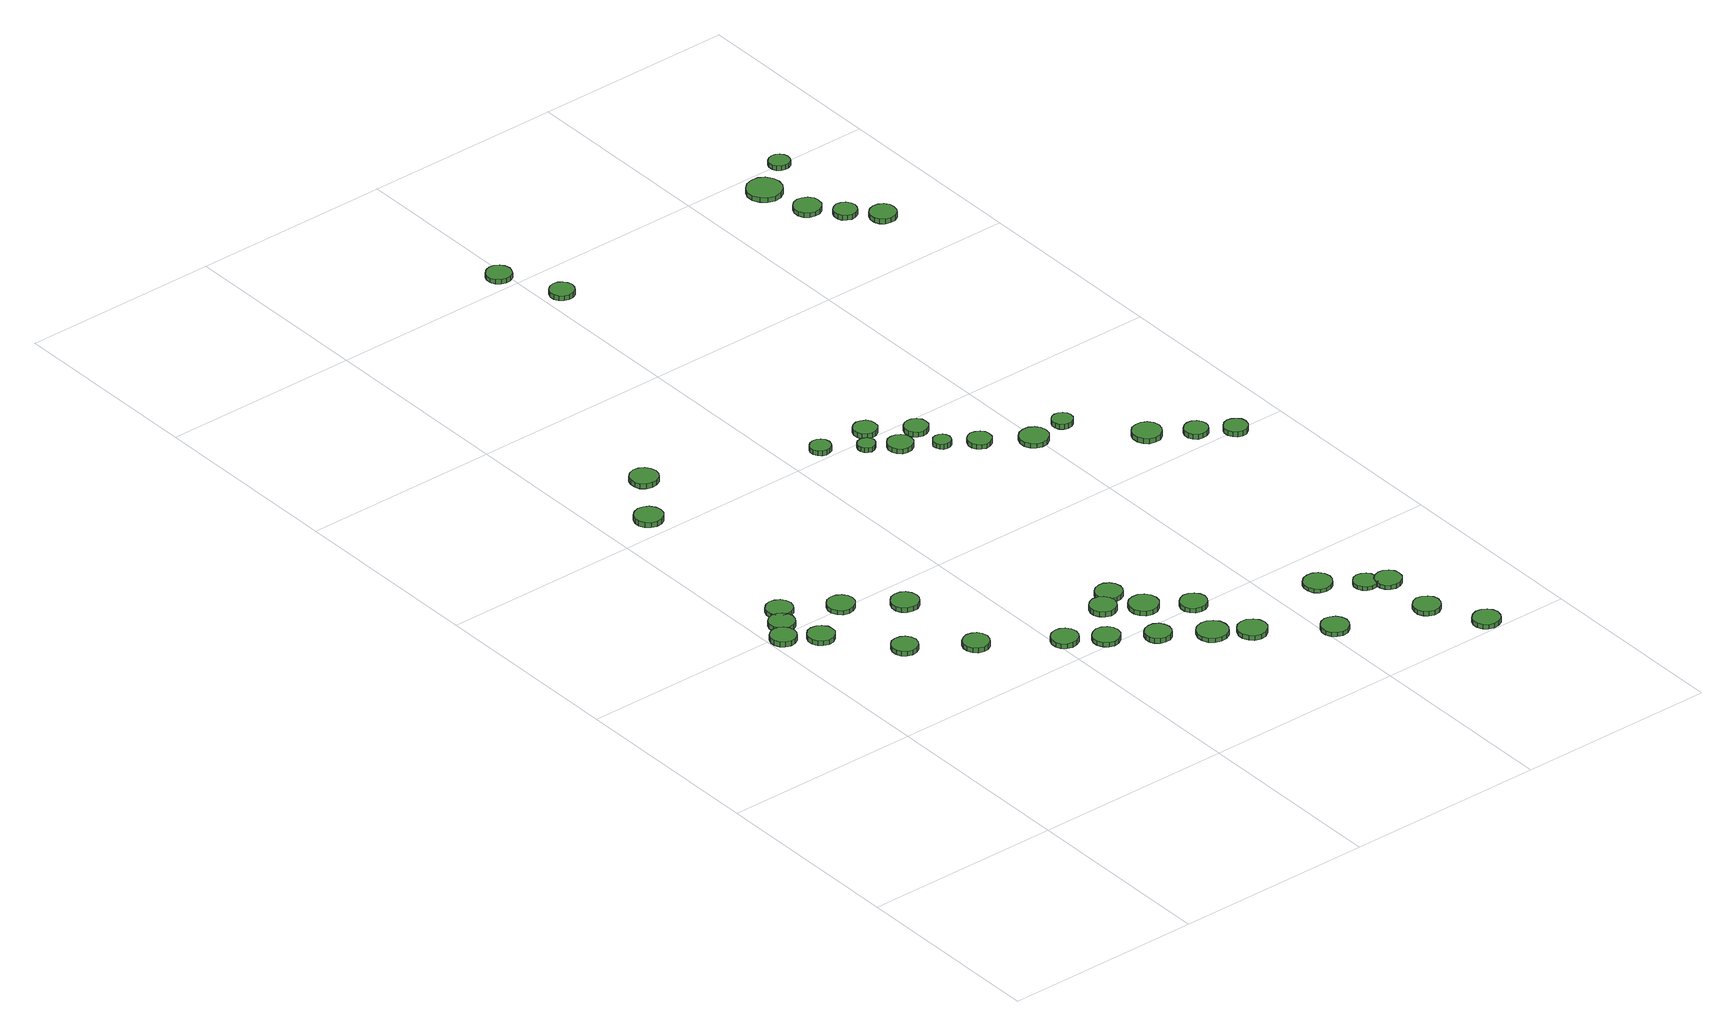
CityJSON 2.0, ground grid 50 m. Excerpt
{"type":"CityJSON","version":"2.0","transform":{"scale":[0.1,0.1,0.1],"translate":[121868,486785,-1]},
"CityObjects":{
"tree1":{"type":"SolitaryVegetationObject","attributes":{"function":"something"},"geometry":[{"type":"MultiSurface","lod":"1","boundaries":[[[0,1,2,3,4,5,6,7,8,9,10,11,12,13,14]],[[15,16,17,18,19,20,21,22,23,24,25,26,27,28,29]],[[0,29,28,1]],[[1,28,27,2]],[[2,27,26,3]],[[3,26,25,4]],[[4,25,24,5]],[[5,24,23,6]],[[6,23,22,7]],[[7,22,21,8]],[[8,21,20,9]],[[9,20,19,10]],[[10,19,18,11]],[[11,18,17,12]],[[12,17,16,13]],[[13,16,15,14]],[[14,15,29,0]]]}]},
"tree2":{"type":"SolitaryVegetationObject","attributes":{"function":"something"},"geometry":[{"type":"MultiSurface","lod":"1","boundaries":[[[30,31,32,33,34,35,36,37,38,39,40,41,42,43,44]],[[45,46,47,48,49,50,51,52,53,54,55,56,57,58,59]],[[30,59,58,31]],[[31,58,57,32]],[[32,57,56,33]],[[33,56,55,34]],[[34,55,54,35]],[[35,54,53,36]],[[36,53,52,37]],[[37,52,51,38]],[[38,51,50,39]],[[39,50,49,40]],[[40,49,48,41]],[[41,48,47,42]],[[42,47,46,43]],[[43,46,45,44]],[[44,45,59,30]]]}]},
"tree3":{"type":"SolitaryVegetationObject","attributes":{"function":"something"},"geometry":[{"type":"MultiSurface","lod":"1","boundaries":[[[60,61,62,63,64,65,66,67,68,69,70,71,72,73,74]],[[75,76,77,78,79,80,81,82,83,84,85,86,87,88,89]],[[60,89,88,61]],[[61,88,87,62]],[[62,87,86,63]],[[63,86,85,64]],[[64,85,84,65]],[[65,84,83,66]],[[66,83,82,67]],[[67,82,81,68]],[[68,81,80,69]],[[69,80,79,70]],[[70,79,78,71]],[[71,78,77,72]],[[72,77,76,73]],[[73,76,75,74]],[[74,75,89,60]]]}]},
"tree4":{"type":"SolitaryVegetationObject","attributes":{"function":"something"},"geometry":[{"type":"MultiSurface","lod":"1","boundaries":[[[90,91,92,93,94,95,96,97,98,99,100,101,102,103,104]],[[105,106,107,108,109,110,111,112,113,114,115,116,117,118,119]],[[90,119,118,91]],[[91,118,117,92]],[[92,117,116,93]],[[93,116,115,94]],[[94,115,114,95]],[[95,114,113,96]],[[96,113,112,97]],[[97,112,111,98]],[[98,111,110,99]],[[99,110,109,100]],[[100,109,108,101]],[[101,108,107,102]],[[102,107,106,103]],[[103,106,105,104]],[[104,105,119,90]]]}]},
"tree5":{"type":"SolitaryVegetationObject","attributes":{"function":"something"},"geometry":[{"type":"MultiSurface","lod":"1","boundaries":[[[120,121,122,123,124,125,126,127,128,129,130,131,132,133,134]],[[135,136,137,138,139,140,141,142,143,144,145,146,147,148,149]],[[120,149,148,121]],[[121,148,147,122]],[[122,147,146,123]],[[123,146,145,124]],[[124,145,144,125]],[[125,144,143,126]],[[126,143,142,127]],[[127,142,141,128]],[[128,141,140,129]],[[129,140,139,130]],[[130,139,138,131]],[[131,138,137,132]],[[132,137,136,133]],[[133,136,135,134]],[[134,135,149,120]]]}]},
"tree6":{"type":"SolitaryVegetationObject","attributes":{"function":"something"},"geometry":[{"type":"MultiSurface","lod":"1","boundaries":[[[150,151,152,153,154,155,156,157,158,159,160,161,162,163,164]],[[165,166,167,168,169,170,171,172,173,174,175,176,177,178,179]],[[150,179,178,151]],[[151,178,177,152]],[[152,177,176,153]],[[153,176,175,154]],[[154,175,174,155]],[[155,174,173,156]],[[156,173,172,157]],[[157,172,171,158]],[[158,171,170,159]],[[159,170,169,160]],[[160,169,168,161]],[[161,168,167,162]],[[162,167,166,163]],[[163,166,165,164]],[[164,165,179,150]]]}]},
"tree7":{"type":"SolitaryVegetationObject","attributes":{"function":"something"},"geometry":[{"type":"MultiSurface","lod":"1","boundaries":[[[180,181,182,183,184,185,186,187,188,189,190,191,192,193,194]],[[195,196,197,198,199,200,201,202,203,204,205,206,207,208,209]],[[180,209,208,181]],[[181,208,207,182]],[[182,207,206,183]],[[183,206,205,184]],[[184,205,204,185]],[[185,204,203,186]],[[186,203,202,187]],[[187,202,201,188]],[[188,201,200,189]],[[189,200,199,190]],[[190,199,198,191]],[[191,198,197,192]],[[192,197,196,193]],[[193,196,195,194]],[[194,195,209,180]]]}]},
"tree8":{"type":"SolitaryVegetationObject","attributes":{"function":"something"},"geometry":[{"type":"MultiSurface","lod":"1","boundaries":[[[210,211,212,213,214,215,216,217,218,219,220,221,222,223,224]],[[225,226,227,228,229,230,231,232,233,234,235,236,237,238,239]],[[210,239,238,211]],[[211,238,237,212]],[[212,237,236,213]],[[213,236,235,214]],[[214,235,234,215]],[[215,234,233,216]],[[216,233,232,217]],[[217,232,231,218]],[[218,231,230,219]],[[219,230,229,220]],[[220,229,228,221]],[[221,228,227,222]],[[222,227,226,223]],[[223,226,225,224]],[[224,225,239,210]]]}]},
"tree9":{"type":"SolitaryVegetationObject","attributes":{"function":"something"},"geometry":[{"type":"MultiSurface","lod":"1","boundaries":[[[240,241,242,243,244,245,246,247,248,249,250,251,252,253,254]],[[255,256,257,258,259,260,261,262,263,264,265,266,267,268,269]],[[240,269,268,241]],[[241,268,267,242]],[[242,267,266,243]],[[243,266,265,244]],[[244,265,264,245]],[[245,264,263,246]],[[246,263,262,247]],[[247,262,261,248]],[[248,261,260,249]],[[249,260,259,250]],[[250,259,258,251]],[[251,258,257,252]],[[252,257,256,253]],[[253,256,255,254]],[[254,255,269,240]]]}]},
"tree10":{"type":"SolitaryVegetationObject","attributes":{"function":"something"},"geometry":[{"type":"MultiSurface","lod":"1","boundaries":[[[270,271,272,273,274,275,276,277,278,279,280,281,282,283,284]],[[285,286,287,288,289,290,291,292,293,294,295,296,297,298,299]],[[270,299,298,271]],[[271,298,297,272]],[[272,297,296,273]],[[273,296,295,274]],[[274,295,294,275]],[[275,294,293,276]],[[276,293,292,277]],[[277,292,291,278]],[[278,291,290,279]],[[279,290,289,280]],[[280,289,288,281]],[[281,288,287,282]],[[282,287,286,283]],[[283,286,285,284]],[[284,285,299,270]]]}]},
"tree11":{"type":"SolitaryVegetationObject","attributes":{"function":"something"},"geometry":[{"type":"MultiSurface","lod":"1","boundaries":[[[300,301,302,303,304,305,306,307,308,309,310,311,312,313,314]],[[315,316,317,318,319,320,321,322,323,324,325,326,327,328,329]],[[300,329,328,301]],[[301,328,327,302]],[[302,327,326,303]],[[303,326,325,304]],[[304,325,324,305]],[[305,324,323,306]],[[306,323,322,307]],[[307,322,321,308]],[[308,321,320,309]],[[309,320,319,310]],[[310,319,318,311]],[[311,318,317,312]],[[312,317,316,313]],[[313,316,315,314]],[[314,315,329,300]]]}]},
"tree12":{"type":"SolitaryVegetationObject","attributes":{"function":"something"},"geometry":[{"type":"MultiSurface","lod":"1","boundaries":[[[330,331,332,333,334,335,336,337,338,339,340,341,342,343,344]],[[345,346,347,348,349,350,351,352,353,354,355,356,357,358,359]],[[330,359,358,331]],[[331,358,357,332]],[[332,357,356,333]],[[333,356,355,334]],[[334,355,354,335]],[[335,354,353,336]],[[336,353,352,337]],[[337,352,351,338]],[[338,351,350,339]],[[339,350,349,340]],[[340,349,348,341]],[[341,348,347,342]],[[342,347,346,343]],[[343,346,345,344]],[[344,345,359,330]]]}]},
"tree13":{"type":"SolitaryVegetationObject","attributes":{"function":"something"},"geometry":[{"type":"MultiSurface","lod":"1","boundaries":[[[360,361,362,363,364,365,366,367,368,369,370,371,372,373,374]],[[375,376,377,378,379,380,381,382,383,384,385,386,387,388,389]],[[360,389,388,361]],[[361,388,387,362]],[[362,387,386,363]],[[363,386,385,364]],[[364,385,384,365]],[[365,384,383,366]],[[366,383,382,367]],[[367,382,381,368]],[[368,381,380,369]],[[369,380,379,370]],[[370,379,378,371]],[[371,378,377,372]],[[372,377,376,373]],[[373,376,375,374]],[[374,375,389,360]]]}]},
"tree14":{"type":"SolitaryVegetationObject","attributes":{"function":"something"},"geometry":[{"type":"MultiSurface","lod":"1","boundaries":[[[390,391,392,393,394,395,396,397,398,399,400,401,402,403,404]],[[405,406,407,408,409,410,411,412,413,414,415,416,417,418,419]],[[390,419,418,391]],[[391,418,417,392]],[[392,417,416,393]],[[393,416,415,394]],[[394,415,414,395]],[[395,414,413,396]],[[396,413,412,397]],[[397,412,411,398]],[[398,411,410,399]],[[399,410,409,400]],[[400,409,408,401]],[[401,408,407,402]],[[402,407,406,403]],[[403,406,405,404]],[[404,405,419,390]]]}]},
"tree15":{"type":"SolitaryVegetationObject","attributes":{"function":"something"},"geometry":[{"type":"MultiSurface","lod":"1","boundaries":[[[420,421,422,423,424,425,426,427,428,429,430,431,432,433,434]],[[435,436,437,438,439,440,441,442,443,444,445,446,447,448,449]],[[420,449,448,421]],[[421,448,447,422]],[[422,447,446,423]],[[423,446,445,424]],[[424,445,444,425]],[[425,444,443,426]],[[426,443,442,427]],[[427,442,441,428]],[[428,441,440,429]],[[429,440,439,430]],[[430,439,438,431]],[[431,438,437,432]],[[432,437,436,433]],[[433,436,435,434]],[[434,435,449,420]]]}]},
"tree16":{"type":"SolitaryVegetationObject","attributes":{"function":"something"},"geometry":[{"type":"MultiSurface","lod":"1","boundaries":[[[450,451,452,453,454,455,456,457,458,459,460,461,462,463,464]],[[465,466,467,468,469,470,471,472,473,474,475,476,477,478,479]],[[450,479,478,451]],[[451,478,477,452]],[[452,477,476,453]],[[453,476,475,454]],[[454,475,474,455]],[[455,474,473,456]],[[456,473,472,457]],[[457,472,471,458]],[[458,471,470,459]],[[459,470,469,460]],[[460,469,468,461]],[[461,468,467,462]],[[462,467,466,463]],[[463,466,465,464]],[[464,465,479,450]]]}]},
"tree17":{"type":"SolitaryVegetationObject","attributes":{"function":"something"},"geometry":[{"type":"MultiSurface","lod":"1","boundaries":[[[480,481,482,483,484,485,486,487,488,489,490,491,492,493,494]],[[495,496,497,498,499,500,501,502,503,504,505,506,507,508,509]],[[480,509,508,481]],[[481,508,507,482]],[[482,507,506,483]],[[483,506,505,484]],[[484,505,504,485]],[[485,504,503,486]],[[486,503,502,487]],[[487,502,501,488]],[[488,501,500,489]],[[489,500,499,490]],[[490,499,498,491]],[[491,498,497,492]],[[492,497,496,493]],[[493,496,495,494]],[[494,495,509,480]]]}]},
"tree18":{"type":"SolitaryVegetationObject","attributes":{"function":"something"},"geometry":[{"type":"MultiSurface","lod":"1","boundaries":[[[510,511,512,513,514,515,516,517,518,519,520,521,522,523,524]],[[525,526,527,528,529,530,531,532,533,534,535,536,537,538,539]],[[510,539,538,511]],[[511,538,537,512]],[[512,537,536,513]],[[513,536,535,514]],[[514,535,534,515]],[[515,534,533,516]],[[516,533,532,517]],[[517,532,531,518]],[[518,531,530,519]],[[519,530,529,520]],[[520,529,528,521]],[[521,528,527,522]],[[522,527,526,523]],[[523,526,525,524]],[[524,525,539,510]]]}]},
"tree19":{"type":"SolitaryVegetationObject","attributes":{"function":"something"},"geometry":[{"type":"MultiSurface","lod":"1","boundaries":[[[540,541,542,543,544,545,546,547,548,549,550,551,552,553,554]],[[555,556,557,558,559,560,561,562,563,564,565,566,567,568,569]],[[540,569,568,541]],[[541,568,567,542]],[[542,567,566,543]],[[543,566,565,544]],[[544,565,564,545]],[[545,564,563,546]],[[546,563,562,547]],[[547,562,561,548]],[[548,561,560,549]],[[549,560,559,550]],[[550,559,558,551]],[[551,558,557,552]],[[552,557,556,553]],[[553,556,555,554]],[[554,555,569,540]]]}]},
"tree20":{"type":"SolitaryVegetationObject","attributes":{"function":"something"},"geometry":[{"type":"MultiSurface","lod":"1","boundaries":[[[570,571,572,573,574,575,576,577,578,579,580,581,582,583,584]],[[585,586,587,588,589,590,591,592,593,594,595,596,597,598,599]],[[570,599,598,571]],[[571,598,597,572]],[[572,597,596,573]],[[573,596,595,574]],[[574,595,594,575]],[[575,594,593,576]],[[576,593,592,577]],[[577,592,591,578]],[[578,591,590,579]],[[579,590,589,580]],[[580,589,588,581]],[[581,588,587,582]],[[582,587,586,583]],[[583,586,585,584]],[[584,585,599,570]]]}]},
"tree21":{"type":"SolitaryVegetationObject","attributes":{"function":"something"},"geometry":[{"type":"MultiSurface","lod":"1","boundaries":[[[600,601,602,603,604,605,606,607,608,609,610,611,612,613,614]],[[615,616,617,618,619,620,621,622,623,624,625,626,627,628,629]],[[600,629,628,601]],[[601,628,627,602]],[[602,627,626,603]],[[603,626,625,604]],[[604,625,624,605]],[[605,624,623,606]],[[606,623,622,607]],[[607,622,621,608]],[[608,621,620,609]],[[609,620,619,610]],[[610,619,618,611]],[[611,618,617,612]],[[612,617,616,613]],[[613,616,615,614]],[[614,615,629,600]]]}]},
"tree22":{"type":"SolitaryVegetationObject","attributes":{"function":"something"},"geometry":[{"type":"MultiSurface","lod":"1","boundaries":[[[630,631,632,633,634,635,636,637,638,639,640,641,642,643,644]],[[645,646,647,648,649,650,651,652,653,654,655,656,657,658,659]],[[630,659,658,631]],[[631,658,657,632]],[[632,657,656,633]],[[633,656,655,634]],[[634,655,654,635]],[[635,654,653,636]],[[636,653,652,637]],[[637,652,651,638]],[[638,651,650,639]],[[639,650,649,640]],[[640,649,648,641]],[[641,648,647,642]],[[642,647,646,643]],[[643,646,645,644]],[[644,645,659,630]]]}]},
"tree23":{"type":"SolitaryVegetationObject","attributes":{"function":"something"},"geometry":[{"type":"MultiSurface","lod":"1","boundaries":[[[660,661,662,663,664,665,666,667,668,669,670,671,672,673,674]],[[675,676,677,678,679,680,681,682,683,684,685,686,687,688,689]],[[660,689,688,661]],[[661,688,687,662]],[[662,687,686,663]],[[663,686,685,664]],[[664,685,684,665]],[[665,684,683,666]],[[666,683,682,667]],[[667,682,681,668]],[[668,681,680,669]],[[669,680,679,670]],[[670,679,678,671]],[[671,678,677,672]],[[672,677,676,673]],[[673,676,675,674]],[[674,675,689,660]]]}]},
"tree24":{"type":"SolitaryVegetationObject","attributes":{"function":"something"},"geometry":[{"type":"MultiSurface","lod":"1","boundaries":[[[690,691,692,693,694,695,696,697,698,699,700,701,702,703,704]],[[705,706,707,708,709,710,711,712,713,714,715,716,717,718,719]],[[690,719,718,691]],[[691,718,717,692]],[[692,717,716,693]],[[693,716,715,694]],[[694,715,714,695]],[[695,714,713,696]],[[696,713,712,697]],[[697,712,711,698]],[[698,711,710,699]],[[699,710,709,700]],[[700,709,708,701]],[[701,708,707,702]],[[702,707,706,703]],[[703,706,705,704]],[[704,705,719,690]]]}]},
"tree25":{"type":"SolitaryVegetationObject","attributes":{"function":"something"},"geometry":[{"type":"MultiSurface","lod":"1","boundaries":[[[720,721,722,723,724,725,726,727,728,729,730,731,732,733,734]],[[735,736,737,738,739,740,741,742,743,744,745,746,747,748,749]],[[720,749,748,721]],[[721,748,747,722]],[[722,747,746,723]],[[723,746,745,724]],[[724,745,744,725]],[[725,744,743,726]],[[726,743,742,727]],[[727,742,741,728]],[[728,741,740,729]],[[729,740,739,730]],[[730,739,738,731]],[[731,738,737,732]],[[732,737,736,733]],[[733,736,735,734]],[[734,735,749,720]]]}]},
"tree26":{"type":"SolitaryVegetationObject","attributes":{"function":"something"},"geometry":[{"type":"MultiSurface","lod":"1","boundaries":[[[750,751,752,753,754,755,756,757,758,759,760,761,762,763,764]],[[765,766,767,768,769,770,771,772,773,774,775,776,777,778,779]],[[750,779,778,751]],[[751,778,777,752]],[[752,777,776,753]],[[753,776,775,754]],[[754,775,774,755]],[[755,774,773,756]],[[756,773,772,757]],[[757,772,771,758]],[[758,771,770,759]],[[759,770,769,760]],[[760,769,768,761]],[[761,768,767,762]],[[762,767,766,763]],[[763,766,765,764]],[[764,765,779,750]]]}]},
"tree27":{"type":"SolitaryVegetationObject","attributes":{"function":"something"},"geometry":[{"type":"MultiSurface","lod":"1","boundaries":[[[780,781,782,783,784,785,786,787,788,789,790,791,792,793,794]],[[795,796,797,798,799,800,801,802,803,804,805,806,807,808,809]],[[780,809,808,781]],[[781,808,807,782]],[[782,807,806,783]],[[783,806,805,784]],[[784,805,804,785]],[[785,804,803,786]],[[786,803,802,787]],[[787,802,801,788]],[[788,801,800,789]],[[789,800,799,790]],[[790,799,798,791]],[[791,798,797,792]],[[792,797,796,793]],[[793,796,795,794]],[[794,795,809,780]]]}]},
"tree28":{"type":"SolitaryVegetationObject","attributes":{"function":"something"},"geometry":[{"type":"MultiSurface","lod":"1","boundaries":[[[810,811,812,813,814,815,816,817,818,819,820,821,822,823,824]],[[825,826,827,828,829,830,831,832,833,834,835,836,837,838,839]],[[810,839,838,811]],[[811,838,837,812]],[[812,837,836,813]],[[813,836,835,814]],[[814,835,834,815]],[[815,834,833,816]],[[816,833,832,817]],[[817,832,831,818]],[[818,831,830,819]],[[819,830,829,820]],[[820,829,828,821]],[[821,828,827,822]],[[822,827,826,823]],[[823,826,825,824]],[[824,825,839,810]]]}]},
"tree29":{"type":"SolitaryVegetationObject","attributes":{"function":"something"},"geometry":[{"type":"MultiSurface","lod":"1","boundaries":[[[840,841,842,843,844,845,846,847,848,849,850,851,852,853,854]],[[855,856,857,858,859,860,861,862,863,864,865,866,867,868,869]],[[840,869,868,841]],[[841,868,867,842]],[[842,867,866,843]],[[843,866,865,844]],[[844,865,864,845]],[[845,864,863,846]],[[846,863,862,847]],[[847,862,861,848]],[[848,861,860,849]],[[849,860,859,850]],[[850,859,858,851]],[[851,858,857,852]],[[852,857,856,853]],[[853,856,855,854]],[[854,855,869,840]]]}]},
"tree30":{"type":"SolitaryVegetationObject","attributes":{"function":"something"},"geometry":[{"type":"MultiSurface","lod":"1","boundaries":[[[870,871,872,873,874,875,876,877,878,879,880,881,882,883,884]],[[885,886,887,888,889,890,891,892,893,894,895,896,897,898,899]],[[870,899,898,871]],[[871,898,897,872]],[[872,897,896,873]],[[873,896,895,874]],[[874,895,894,875]],[[875,894,893,876]],[[876,893,892,877]],[[877,892,891,878]],[[878,891,890,879]],[[879,890,889,880]],[[880,889,888,881]],[[881,888,887,882]],[[882,887,886,883]],[[883,886,885,884]],[[884,885,899,870]]]}]},
"tree31":{"type":"SolitaryVegetationObject","attributes":{"function":"something"},"geometry":[{"type":"MultiSurface","lod":"1","boundaries":[[[900,901,902,903,904,905,906,907,908,909,910,911,912,913,914]],[[915,916,917,918,919,920,921,922,923,924,925,926,927,928,929]],[[900,929,928,901]],[[901,928,927,902]],[[902,927,926,903]],[[903,926,925,904]],[[904,925,924,905]],[[905,924,923,906]],[[906,923,922,907]],[[907,922,921,908]],[[908,921,920,909]],[[909,920,919,910]],[[910,919,918,911]],[[911,918,917,912]],[[912,917,916,913]],[[913,916,915,914]],[[914,915,929,900]]]}]},
"tree32":{"type":"SolitaryVegetationObject","attributes":{"function":"something"},"geometry":[{"type":"MultiSurface","lod":"1","boundaries":[[[930,931,932,933,934,935,936,937,938,939,940,941,942,943,944]],[[945,946,947,948,949,950,951,952,953,954,955,956,957,958,959]],[[930,959,958,931]],[[931,958,957,932]],[[932,957,956,933]],[[933,956,955,934]],[[934,955,954,935]],[[935,954,953,936]],[[936,953,952,937]],[[937,952,951,938]],[[938,951,950,939]],[[939,950,949,940]],[[940,949,948,941]],[[941,948,947,942]],[[942,947,946,943]],[[943,946,945,944]],[[944,945,959,930]]]}]},
"tree33":{"type":"SolitaryVegetationObject","attributes":{"function":"something"},"geometry":[{"type":"MultiSurface","lod":"1","boundaries":[[[960,961,962,963,964,965,966,967,968,969,970,971,972,973,974]],[[975,976,977,978,979,980,981,982,983,984,985,986,987,988,989]],[[960,989,988,961]],[[961,988,987,962]],[[962,987,986,963]],[[963,986,985,964]],[[964,985,984,965]],[[965,984,983,966]],[[966,983,982,967]],[[967,982,981,968]],[[968,981,980,969]],[[969,980,979,970]],[[970,979,978,971]],[[971,978,977,972]],[[972,977,976,973]],[[973,976,975,974]],[[974,975,989,960]]]}]},
"tree34":{"type":"SolitaryVegetationObject","attributes":{"function":"something"},"geometry":[{"type":"MultiSurface","lod":"1","boundaries":[[[990,991,992,993,994,995,996,997,998,999,1000,1001,1002,1003,1004]],[[1005,1006,1007,1008,1009,1010,1011,1012,1013,1014,1015,1016,1017,1018,1019]],[[990,1019,1018,991]],[[991,1018,1017,992]],[[992,1017,1016,993]],[[993,1016,1015,994]],[[994,1015,1014,995]],[[995,1014,1013,996]],[[996,1013,1012,997]],[[997,1012,1011,998]],[[998,1011,1010,999]],[[999,1010,1009,1000]],[[1000,1009,1008,1001]],[[1001,1008,1007,1002]],[[1002,1007,1006,1003]],[[1003,1006,1005,1004]],[[1004,1005,1019,990]]]}]},
"tree35":{"type":"SolitaryVegetationObject","attributes":{"function":"something"},"geometry":[{"type":"MultiSurface","lod":"1","boundaries":[[[1020,1021,1022,1023,1024,1025,1026,1027,1028,1029,1030,1031,1032,1033,1034]],[[1035,1036,1037,1038,1039,1040,1041,1042,1043,1044,1045,1046,1047,1048,1049]],[[1020,1049,1048,1021]],[[1021,1048,1047,1022]],[[1022,1047,1046,1023]],[[1023,1046,1045,1024]],[[1024,1045,1044,1025]],[[1025,1044,1043,1026]],[[1026,1043,1042,1027]],[[1027,1042,1041,1028]],[[1028,1041,1040,1029]],[[1029,1040,1039,1030]],[[1030,1039,1038,1031]],[[1031,1038,1037,1032]],[[1032,1037,1036,1033]],[[1033,1036,1035,1034]],[[1034,1035,1049,1020]]]}]},
"tree36":{"type":"SolitaryVegetationObject","attributes":{"function":"something"},"geometry":[{"type":"MultiSurface","lod":"1","boundaries":[[[1050,1051,1052,1053,1054,1055,1056,1057,1058,1059,1060,1061,1062,1063,1064]],[[1065,1066,1067,1068,1069,1070,1071,1072,1073,1074,1075,1076,1077,1078,1079]],[[1050,1079,1078,1051]],[[1051,1078,1077,1052]],[[1052,1077,1076,1053]],[[1053,1076,1075,1054]],[[1054,1075,1074,1055]],[[1055,1074,1073,1056]],[[1056,1073,1072,1057]],[[1057,1072,1071,1058]],[[1058,1071,1070,1059]],[[1059,1070,1069,1060]],[[1060,1069,1068,1061]],[[1061,1068,1067,1062]],[[1062,1067,1066,1063]],[[1063,1066,1065,1064]],[[1064,1065,1079,1050]]]}]},
"tree37":{"type":"SolitaryVegetationObject","attributes":{"function":"something"},"geometry":[{"type":"MultiSurface","lod":"1","boundaries":[[[1080,1081,1082,1083,1084,1085,1086,1087,1088,1089,1090,1091,1092,1093,1094]],[[1095,1096,1097,1098,1099,1100,1101,1102,1103,1104,1105,1106,1107,1108,1109]],[[1080,1109,1108,1081]],[[1081,1108,1107,1082]],[[1082,1107,1106,1083]],[[1083,1106,1105,1084]],[[1084,1105,1104,1085]],[[1085,1104,1103,1086]],[[1086,1103,1102,1087]],[[1087,1102,1101,1088]],[[1088,1101,1100,1089]],[[1089,1100,1099,1090]],[[1090,1099,1098,1091]],[[1091,1098,1097,1092]],[[1092,1097,1096,1093]],[[1093,1096,1095,1094]],[[1094,1095,1109,1080]]]}]},
"tree38":{"type":"SolitaryVegetationObject","attributes":{"function":"something"},"geometry":[{"type":"MultiSurface","lod":"1","boundaries":[[[1110,1111,1112,1113,1114,1115,1116,1117,1118,1119,1120,1121,1122,1123,1124]],[[1125,1126,1127,1128,1129,1130,1131,1132,1133,1134,1135,1136,1137,1138,1139]],[[1110,1139,1138,1111]],[[1111,1138,1137,1112]],[[1112,1137,1136,1113]],[[1113,1136,1135,1114]],[[1114,1135,1134,1115]],[[1115,1134,1133,1116]],[[1116,1133,1132,1117]],[[1117,1132,1131,1118]],[[1118,1131,1130,1119]],[[1119,1130,1129,1120]],[[1120,1129,1128,1121]],[[1121,1128,1127,1122]],[[1122,1127,1126,1123]],[[1123,1126,1125,1124]],[[1124,1125,1139,1110]]]}]},
"tree39":{"type":"SolitaryVegetationObject","attributes":{"function":"something"},"geometry":[{"type":"MultiSurface","lod":"1","boundaries":[[[1140,1141,1142,1143,1144,1145,1146,1147,1148,1149,1150,1151,1152,1153,1154]],[[1155,1156,1157,1158,1159,1160,1161,1162,1163,1164,1165,1166,1167,1168,1169]],[[1140,1169,1168,1141]],[[1141,1168,1167,1142]],[[1142,1167,1166,1143]],[[1143,1166,1165,1144]],[[1144,1165,1164,1145]],[[1145,1164,1163,1146]],[[1146,1163,1162,1147]],[[1147,1162,1161,1148]],[[1148,1161,1160,1149]],[[1149,1160,1159,1150]],[[1150,1159,1158,1151]],[[1151,1158,1157,1152]],[[1152,1157,1156,1153]],[[1153,1156,1155,1154]],[[1154,1155,1169,1140]]]}]},
"tree40":{"type":"SolitaryVegetationObject","attributes":{"function":"something"},"geometry":[{"type":"MultiSurface","lod":"1","boundaries":[[[1170,1171,1172,1173,1174,1175,1176,1177,1178,1179,1180,1181,1182,1183,1184]],[[1185,1186,1187,1188,1189,1190,1191,1192,1193,1194,1195,1196,1197,1198,1199]],[[1170,1199,1198,1171]],[[1171,1198,1197,1172]],[[1172,1197,1196,1173]],[[1173,1196,1195,1174]],[[1174,1195,1194,1175]],[[1175,1194,1193,1176]],[[1176,1193,1192,1177]],[[1177,1192,1191,1178]],[[1178,1191,1190,1179]],[[1179,1190,1189,1180]],[[1180,1189,1188,1181]],[[1181,1188,1187,1182]],[[1182,1187,1186,1183]],[[1183,1186,1185,1184]],[[1184,1185,1199,1170]]]}]},
"tree41":{"type":"SolitaryVegetationObject","attributes":{"function":"something"},"geometry":[{"type":"MultiSurface","lod":"1","boundaries":[[[1200,1201,1202,1203,1204,1205,1206,1207,1208,1209,1210,1211,1212,1213,1214]],[[1215,1216,1217,1218,1219,1220,1221,1222,1223,1224,1225,1226,1227,1228,1229]],[[1200,1229,1228,1201]],[[1201,1228,1227,1202]],[[1202,1227,1226,1203]],[[1203,1226,1225,1204]],[[1204,1225,1224,1205]],[[1205,1224,1223,1206]],[[1206,1223,1222,1207]],[[1207,1222,1221,1208]],[[1208,1221,1220,1209]],[[1209,1220,1219,1210]],[[1210,1219,1218,1211]],[[1211,1218,1217,1212]],[[1212,1217,1216,1213]],[[1213,1216,1215,1214]],[[1214,1215,1229,1200]]]}]},
"tree42":{"type":"SolitaryVegetationObject","attributes":{"function":"something"},"geometry":[{"type":"MultiSurface","lod":"1","boundaries":[[[1230,1231,1232,1233,1234,1235,1236,1237,1238,1239,1240,1241,1242,1243,1244]],[[1245,1246,1247,1248,1249,1250,1251,1252,1253,1254,1255,1256,1257,1258,1259]],[[1230,1259,1258,1231]],[[1231,1258,1257,1232]],[[1232,1257,1256,1233]],[[1233,1256,1255,1234]],[[1234,1255,1254,1235]],[[1235,1254,1253,1236]],[[1236,1253,1252,1237]],[[1237,1252,1251,1238]],[[1238,1251,1250,1239]],[[1239,1250,1249,1240]],[[1240,1249,1248,1241]],[[1241,1248,1247,1242]],[[1242,1247,1246,1243]],[[1243,1246,1245,1244]],[[1244,1245,1259,1230]]]}]},
"tree43":{"type":"SolitaryVegetationObject","attributes":{"function":"something"},"geometry":[{"type":"MultiSurface","lod":"1","boundaries":[[[1260,1261,1262,1263,1264,1265,1266,1267,1268,1269,1270,1271,1272,1273,1274]],[[1275,1276,1277,1278,1279,1280,1281,1282,1283,1284,1285,1286,1287,1288,1289]],[[1260,1289,1288,1261]],[[1261,1288,1287,1262]],[[1262,1287,1286,1263]],[[1263,1286,1285,1264]],[[1264,1285,1284,1265]],[[1265,1284,1283,1266]],[[1266,1283,1282,1267]],[[1267,1282,1281,1268]],[[1268,1281,1280,1269]],[[1269,1280,1279,1270]],[[1270,1279,1278,1271]],[[1271,1278,1277,1272]],[[1272,1277,1276,1273]],[[1273,1276,1275,1274]],[[1274,1275,1289,1260]]]}]},
"tree44":{"type":"SolitaryVegetationObject","attributes":{"function":"something"},"geometry":[{"type":"MultiSurface","lod":"1","boundaries":[[[1290,1291,1292,1293,1294,1295,1296,1297,1298,1299,1300,1301,1302,1303,1304]],[[1305,1306,1307,1308,1309,1310,1311,1312,1313,1314,1315,1316,1317,1318,1319]],[[1290,1319,1318,1291]],[[1291,1318,1317,1292]],[[1292,1317,1316,1293]],[[1293,1316,1315,1294]],[[1294,1315,1314,1295]],[[1295,1314,1313,1296]],[[1296,1313,1312,1297]],[[1297,1312,1311,1298]],[[1298,1311,1310,1299]],[[1299,1310,1309,1300]],[[1300,1309,1308,1301]],[[1301,1308,1307,1302]],[[1302,1307,1306,1303]],[[1303,1306,1305,1304]],[[1304,1305,1319,1290]]]}]}
},
"vertices":[
[67,985,21],[64,998,21],[56,1009,21],[45,1016,21],[32,1017,21],[19,1013,21],[9,1004,21],[4,992,21],[4,979,21],[9,967,21],[19,958,21],[32,954,21],[45,955,21],[56,962,21],[64,973,21],[64,973,8],[56,962,8],[45,955,8],[32,954,8],[19,958,8],[9,967,8],[4,979,8],[4,992,8],[9,1004,8],[19,1013,8],[32,1017,8],[45,1016,8],[56,1009,8],[64,998,8],[67,985,8],
[102,1033,20],[99,1046,20],[91,1057,20],[80,1063,20],[67,1065,20],[54,1061,20],[44,1052,20],[39,1040,20],[39,1026,20],[44,1014,20],[54,1005,20],[67,1001,20],[80,1003,20],[91,1009,20],[99,1020,20],[99,1020,7],[91,1009,7],[80,1003,7],[67,1001,7],[54,1005,7],[44,1014,7],[39,1026,7],[39,1040,7],[44,1052,7],[54,1061,7],[67,1065,7],[80,1063,7],[91,1057,7],[99,1046,7],[102,1033,7],
[138,936,20],[136,949,20],[127,960,20],[116,967,20],[102,969,20],[89,965,20],[79,955,20],[73,943,20],[73,929,20],[79,917,20],[89,908,20],[102,903,20],[116,905,20],[127,912,20],[136,923,20],[136,923,8],[127,912,8],[116,905,8],[102,903,8],[89,908,8],[79,917,8],[73,929,8],[73,943,8],[79,955,8],[89,965,8],[102,969,8],[116,967,8],[127,960,8],[136,949,8],[138,936,8],
[133,1079,20],[130,1092,20],[122,1103,20],[110,1109,20],[97,1111,20],[84,1107,20],[74,1098,20],[69,1085,20],[69,1072,20],[74,1059,20],[84,1050,20],[97,1046,20],[110,1048,20],[122,1054,20],[130,1065,20],[130,1065,8],[122,1054,8],[110,1048,8],[97,1046,8],[84,1050,8],[74,1059,8],[69,1072,8],[69,1085,8],[74,1098,8],[84,1107,8],[97,1111,8],[110,1109,8],[122,1103,8],[130,1092,8],[133,1079,8],
[257,784,19],[254,797,19],[246,808,19],[235,814,19],[222,816,19],[209,812,19],[199,803,19],[194,791,19],[194,777,19],[199,765,19],[209,756,19],[222,752,19],[235,754,19],[246,760,19],[254,771,19],[254,771,7],[246,760,7],[235,754,7],[222,752,7],[209,756,7],[199,765,7],[194,777,7],[194,791,7],[199,803,7],[209,812,7],[222,816,7],[235,814,7],[246,808,7],[254,797,7],[257,784,7],
[255,1007,19],[252,1020,19],[243,1031,19],[231,1038,19],[218,1040,19],[204,1036,19],[194,1026,19],[188,1013,19],[188,1000,19],[194,987,19],[204,977,19],[218,973,19],[231,975,19],[243,982,19],[252,993,19],[252,993,8],[243,982,8],[231,975,8],[218,973,8],[204,977,8],[194,987,8],[188,1000,8],[188,1013,8],[194,1026,8],[204,1036,8],[218,1040,8],[231,1038,8],[243,1031,8],[252,1020,8],[255,1007,8],
[390,692,20],[387,705,20],[379,716,20],[368,722,20],[355,724,20],[342,719,20],[332,711,20],[327,698,20],[327,685,20],[332,673,20],[342,664,20],[355,660,20],[368,661,20],[379,668,20],[387,679,20],[387,679,7],[379,668,7],[368,661,7],[355,660,7],[342,664,7],[332,673,7],[327,685,7],[327,698,7],[332,711,7],[342,719,7],[355,724,7],[368,722,7],[379,716,7],[387,705,7],[390,692,7],
[139,1549,30],[136,1563,30],[127,1575,30],[115,1582,30],[101,1584,30],[87,1579,30],[76,1570,30],[70,1556,30],[70,1542,30],[76,1529,30],[87,1519,30],[101,1515,30],[115,1516,30],[127,1523,30],[136,1535,30],[136,1535,17],[127,1523,17],[115,1516,17],[101,1515,17],[87,1519,17],[76,1529,17],[70,1542,17],[70,1556,17],[76,1570,17],[87,1579,17],[101,1584,17],[115,1582,17],[127,1575,17],[136,1563,17],[139,1549,17],
[374,923,19],[371,937,19],[363,949,19],[351,956,19],[337,957,19],[323,953,19],[313,943,19],[307,930,19],[307,916,19],[313,903,19],[323,894,19],[337,890,19],[351,891,19],[363,898,19],[371,910,19],[371,910,7],[363,898,7],[351,891,7],[337,890,7],[323,894,7],[313,903,7],[307,916,7],[307,930,7],[313,943,7],[323,953,7],[337,957,7],[351,956,7],[363,949,7],[371,937,7],[374,923,7],
[226,1672,36],[223,1686,36],[215,1698,36],[202,1705,36],[188,1707,36],[174,1702,36],[163,1692,36],[158,1679,36],[158,1665,36],[163,1652,36],[174,1642,36],[188,1638,36],[202,1639,36],[215,1646,36],[223,1658,36],[223,1658,23],[215,1646,23],[202,1639,23],[188,1638,23],[174,1642,23],[163,1652,23],[158,1665,23],[158,1679,23],[163,1692,23],[174,1702,23],[188,1707,23],[202,1705,23],[215,1698,23],[223,1686,23],[226,1672,23],
[557,578,20],[554,592,20],[546,603,20],[534,610,20],[521,611,20],[508,607,20],[497,598,20],[492,585,20],[492,571,20],[497,559,20],[508,550,20],[521,546,20],[534,547,20],[546,554,20],[554,565,20],[554,565,7],[546,554,7],[534,547,7],[521,546,7],[508,550,7],[497,559,7],[492,571,7],[492,585,7],[497,598,7],[508,607,7],[521,611,7],[534,610,7],[546,603,7],[554,592,7],[557,578,7],
[635,524,19],[632,538,19],[624,549,19],[612,556,19],[598,558,19],[585,553,19],[575,544,19],[569,531,19],[569,517,19],[575,505,19],[585,495,19],[598,491,19],[612,493,19],[624,500,19],[632,511,19],[632,511,7],[624,500,7],[612,493,7],[598,491,7],[585,495,7],[575,505,7],[569,517,7],[569,531,7],[575,544,7],[585,553,7],[598,558,7],[612,556,7],[624,549,7],[632,538,7],[635,524,7],
[732,460,20],[729,473,20],[722,484,20],[710,491,20],[697,492,20],[684,488,20],[674,479,20],[669,467,20],[669,454,20],[674,442,20],[684,433,20],[697,429,20],[710,430,20],[722,437,20],[729,447,20],[729,447,7],[722,437,7],[710,430,7],[697,429,7],[684,433,7],[674,442,7],[669,454,7],[669,467,7],[674,479,7],[684,488,7],[697,492,7],[710,491,7],[722,484,7],[729,473,7],[732,460,7],
[706,624,20],[703,637,20],[695,648,20],[684,655,20],[670,657,20],[657,652,20],[647,643,20],[641,631,20],[641,617,20],[647,605,20],[657,596,20],[670,591,20],[684,593,20],[695,600,20],[703,611,20],[703,611,7],[695,600,7],[684,593,7],[670,591,7],[657,596,7],[647,605,7],[641,617,7],[641,631,7],[647,643,7],[657,652,7],[670,657,7],[684,655,7],[695,648,7],[703,637,7],[706,624,7],
[838,388,19],[835,404,19],[825,417,19],[812,424,19],[796,426,19],[781,421,19],[769,411,19],[763,396,19],[763,381,19],[769,366,19],[781,356,19],[796,351,19],[812,352,19],[825,360,19],[835,373,19],[835,373,8],[825,360,8],[812,352,8],[796,351,8],[781,356,8],[769,366,8],[763,381,8],[763,396,8],[769,411,8],[781,421,8],[796,426,8],[812,424,8],[825,417,8],[835,404,8],[838,388,8],
[753,660,19],[750,674,19],[742,685,19],[730,692,19],[717,693,19],[704,689,19],[693,680,19],[688,667,19],[688,654,19],[693,641,19],[704,632,19],[717,628,19],[730,629,19],[742,636,19],[750,647,19],[750,647,7],[742,636,7],[730,629,7],[717,628,7],[704,632,7],[693,641,7],[688,654,7],[688,667,7],[693,680,7],[704,689,7],[717,693,7],[730,692,7],[742,685,7],[750,674,7],[753,660,7],
[786,572,19],[783,587,19],[774,599,19],[761,607,19],[746,608,19],[732,604,19],[721,594,19],[715,580,19],[715,565,19],[721,551,19],[732,541,19],[746,536,19],[761,538,19],[774,546,19],[783,558,19],[783,558,7],[774,546,7],[761,538,7],[746,536,7],[732,541,7],[721,551,7],[715,565,7],[715,580,7],[721,594,7],[732,604,7],[746,608,7],[761,607,7],[774,599,7],[783,587,7],[786,572,7],
[911,338,19],[908,352,19],[899,364,19],[886,372,19],[872,373,19],[857,369,19],[847,359,19],[841,345,19],[841,330,19],[847,317,19],[857,307,19],[872,303,19],[886,304,19],[899,312,19],[908,323,19],[908,323,7],[899,312,7],[886,304,7],[872,303,7],[857,307,7],[847,317,7],[841,330,7],[841,345,7],[847,359,7],[857,369,7],[872,373,7],[886,372,7],[899,364,7],[908,352,7],[911,338,7],
[875,507,19],[872,520,19],[864,531,19],[852,538,19],[839,540,19],[826,535,19],[816,526,19],[810,514,19],[810,500,19],[816,488,19],[826,479,19],[839,475,19],[852,476,19],[864,483,19],[872,494,19],[872,494,7],[864,483,7],[852,476,7],[839,475,7],[826,479,7],[816,488,7],[810,500,7],[810,514,7],[816,526,7],[826,535,7],[839,540,7],[852,538,7],[864,531,7],[872,520,7],[875,507,7],
[607,1519,34],[605,1530,34],[599,1538,34],[590,1543,34],[579,1544,34],[569,1541,34],[562,1534,34],[557,1525,34],[557,1514,34],[562,1504,34],[569,1497,34],[579,1494,34],[590,1495,34],[599,1500,34],[605,1509,34],[605,1509,21],[599,1500,21],[590,1495,21],[579,1494,21],[569,1497,21],[562,1504,21],[557,1514,21],[557,1525,21],[562,1534,21],[569,1541,21],[579,1544,21],[590,1543,21],[599,1538,21],[605,1530,21],[607,1519,21],
[1062,230,18],[1059,244,18],[1051,255,18],[1039,262,18],[1025,264,18],[1011,259,18],[1001,250,18],[995,237,18],[995,223,18],[1001,210,18],[1011,201,18],[1025,196,18],[1039,198,18],[1051,205,18],[1059,216,18],[1059,216,7],[1051,205,7],[1039,198,7],[1025,196,7],[1011,201,7],[1001,210,7],[995,223,7],[995,237,7],[1001,250,7],[1011,259,7],[1025,264,7],[1039,262,7],[1051,255,7],[1059,244,7],[1062,230,7],
[691,1461,33],[689,1470,33],[683,1477,33],[676,1481,33],[667,1482,33],[658,1480,33],[651,1474,33],[648,1465,33],[648,1456,33],[651,1448,33],[658,1442,33],[667,1439,33],[676,1440,33],[683,1445,33],[689,1452,33],[689,1452,21],[683,1445,21],[676,1440,21],[667,1439,21],[658,1442,21],[651,1448,21],[648,1456,21],[648,1465,21],[651,1474,21],[658,1480,21],[667,1482,21],[676,1481,21],[683,1477,21],[689,1470,21],[691,1461,21],
[762,1417,32],[760,1430,32],[752,1440,32],[741,1446,32],[728,1448,32],[716,1444,32],[706,1435,32],[701,1423,32],[701,1411,32],[706,1399,32],[716,1390,32],[728,1386,32],[741,1388,32],[752,1394,32],[760,1404,32],[760,1404,20],[752,1394,20],[741,1388,20],[728,1386,20],[716,1390,20],[706,1399,20],[701,1411,20],[701,1423,20],[706,1435,20],[716,1444,20],[728,1448,20],[741,1446,20],[752,1440,20],[760,1430,20],[762,1417,20],
[736,1513,33],[734,1525,33],[727,1534,33],[716,1540,33],[704,1542,33],[693,1538,33],[684,1530,33],[679,1519,33],[679,1507,33],[684,1496,33],[693,1488,33],[704,1484,33],[716,1485,33],[727,1491,33],[734,1501,33],[734,1501,20],[727,1491,20],[716,1485,20],[704,1484,20],[693,1488,20],[684,1496,20],[679,1507,20],[679,1519,20],[684,1530,20],[693,1538,20],[704,1542,20],[716,1540,20],[727,1534,20],[734,1525,20],[736,1513,20],
[833,1365,32],[831,1374,32],[826,1381,32],[818,1386,32],[809,1387,32],[800,1384,32],[794,1378,32],[790,1370,32],[790,1361,32],[794,1353,32],[800,1346,32],[809,1344,32],[818,1345,32],[826,1349,32],[831,1356,32],[831,1356,19],[826,1349,19],[818,1345,19],[809,1344,19],[800,1346,19],[794,1353,19],[790,1361,19],[790,1370,19],[794,1378,19],[800,1384,19],[809,1387,19],[818,1386,19],[826,1381,19],[831,1374,19],[833,1365,19],
[1146,393,18],[1143,407,18],[1134,419,18],[1122,426,18],[1108,427,18],[1094,423,18],[1083,413,18],[1078,400,18],[1078,386,18],[1083,373,18],[1094,363,18],[1108,359,18],[1122,360,18],[1134,367,18],[1143,379,18],[1143,379,8],[1134,367,8],[1122,360,8],[1108,359,8],[1094,363,8],[1083,373,8],[1078,386,8],[1078,400,8],[1083,413,8],[1094,423,8],[1108,427,8],[1122,426,8],[1134,419,8],[1143,407,8],[1146,393,8],
[831,1447,32],[829,1458,32],[822,1468,32],[811,1474,32],[799,1475,32],[788,1472,32],[779,1464,32],[774,1453,32],[774,1441,32],[779,1430,32],[788,1421,32],[799,1418,32],[811,1419,32],[822,1425,32],[829,1435,32],[829,1435,19],[822,1425,19],[811,1419,19],[799,1418,19],[788,1421,19],[779,1430,19],[774,1441,19],[774,1453,19],[779,1464,19],[788,1472,19],[799,1475,19],[811,1474,19],[822,1468,19],[829,1458,19],[831,1447,19],
[511,2540,24],[508,2553,24],[501,2563,24],[489,2570,24],[477,2571,24],[465,2567,24],[455,2558,24],[450,2547,24],[450,2534,24],[455,2522,24],[465,2514,24],[477,2510,24],[489,2511,24],[501,2517,24],[508,2528,24],[508,2528,12],[501,2517,12],[489,2511,12],[477,2510,12],[465,2514,12],[455,2522,12],[450,2534,12],[450,2547,12],[455,2558,12],[465,2567,12],[477,2571,12],[489,2570,12],[501,2563,12],[508,2553,12],[511,2540,12],
[576,2396,25],[573,2408,25],[566,2418,25],[556,2424,25],[543,2426,25],[532,2422,25],[522,2414,25],[517,2402,25],[517,2390,25],[522,2379,25],[532,2371,25],[543,2367,25],[556,2368,25],[566,2374,25],[573,2384,25],[573,2384,12],[566,2374,12],[556,2368,12],[543,2367,12],[532,2371,12],[522,2379,12],[517,2390,12],[517,2402,12],[522,2414,12],[532,2422,12],[543,2426,12],[556,2424,12],[566,2418,12],[573,2408,12],[576,2396,12],
[909,1316,32],[907,1328,32],[900,1337,32],[889,1343,32],[877,1345,32],[866,1341,32],[857,1333,32],[852,1322,32],[852,1310,32],[857,1299,32],[866,1291,32],[877,1287,32],[889,1288,32],[900,1294,32],[907,1304,32],[907,1304,20],[900,1294,20],[889,1288,20],[877,1287,20],[866,1291,20],[857,1299,20],[852,1310,20],[852,1322,20],[857,1333,20],[866,1341,20],[877,1345,20],[889,1343,20],[900,1337,20],[907,1328,20],[909,1316,20],
[1275,163,19],[1272,176,19],[1264,187,19],[1252,194,19],[1238,196,19],[1225,191,19],[1215,182,19],[1210,170,19],[1210,156,19],[1215,144,19],[1225,135,19],[1238,130,19],[1252,132,19],[1264,139,19],[1272,150,19],[1272,150,7],[1264,139,7],[1252,132,7],[1238,130,7],[1225,135,7],[1215,144,7],[1210,156,7],[1210,170,7],[1215,182,7],[1225,191,7],[1238,196,7],[1252,194,7],[1264,187,7],[1272,176,7],[1275,163,7],
[1226,328,18],[1224,340,18],[1217,349,18],[1206,355,18],[1194,357,18],[1183,353,18],[1174,345,18],[1169,334,18],[1169,322,18],[1174,311,18],[1183,303,18],[1194,299,18],[1206,300,18],[1217,306,18],[1224,316,18],[1224,316,8],[1217,306,8],[1206,300,8],[1194,299,8],[1183,303,8],[1174,311,8],[1169,322,8],[1169,334,8],[1174,345,8],[1183,353,8],[1194,357,8],[1206,355,8],[1217,349,8],[1224,340,8],[1226,328,8],
[1345,36,19],[1342,49,19],[1334,60,19],[1322,67,19],[1308,69,19],[1295,64,19],[1285,55,19],[1279,43,19],[1279,29,19],[1285,16,19],[1295,7,19],[1308,3,19],[1322,4,19],[1334,11,19],[1342,22,19],[1342,22,7],[1334,11,7],[1322,4,7],[1308,3,7],[1295,7,7],[1285,16,7],[1279,29,7],[1279,43,7],[1285,55,7],[1295,64,7],[1308,69,7],[1322,67,7],[1334,60,7],[1342,49,7],[1345,36,7],
[1274,301,19],[1272,314,19],[1264,325,19],[1252,332,19],[1239,333,19],[1226,329,19],[1216,320,19],[1211,308,19],[1211,294,19],[1216,282,19],[1226,273,19],[1239,269,19],[1252,270,19],[1264,277,19],[1272,288,19],[1272,288,8],[1264,277,8],[1252,270,8],[1239,269,8],[1226,273,8],[1216,282,8],[1211,294,8],[1211,308,8],[1216,320,8],[1226,329,8],[1239,333,8],[1252,332,8],[1264,325,8],[1272,314,8],[1274,301,8],
[1017,1245,33],[1014,1260,33],[1005,1271,33],[992,1279,33],[978,1280,33],[964,1276,33],[953,1266,33],[947,1252,33],[947,1238,33],[953,1224,33],[964,1214,33],[978,1210,33],[992,1211,33],[1005,1219,33],[1014,1231,33],[1014,1231,21],[1005,1219,21],[992,1211,21],[978,1210,21],[964,1214,21],[953,1224,21],[947,1238,21],[947,1252,21],[953,1266,21],[964,1276,21],[978,1280,21],[992,1279,21],[1005,1271,21],[1014,1260,21],[1017,1245,21],
[1101,1259,32],[1099,1269,32],[1092,1278,32],[1083,1283,32],[1073,1284,32],[1063,1281,32],[1055,1274,32],[1051,1264,32],[1051,1254,32],[1055,1244,32],[1063,1237,32],[1073,1234,32],[1083,1235,32],[1092,1240,32],[1099,1249,32],[1099,1249,19],[1092,1240,19],[1083,1235,19],[1073,1234,19],[1063,1237,19],[1055,1244,19],[1051,1254,19],[1051,1264,19],[1055,1274,19],[1063,1281,19],[1073,1284,19],[1083,1283,19],[1092,1278,19],[1099,1269,19],[1101,1259,19],
[1228,1100,32],[1225,1115,32],[1216,1127,32],[1203,1134,32],[1189,1135,32],[1174,1131,32],[1164,1121,32],[1158,1108,32],[1158,1093,32],[1164,1079,32],[1174,1069,32],[1189,1065,32],[1203,1066,32],[1216,1074,32],[1225,1086,32],[1225,1086,19],[1216,1074,19],[1203,1066,19],[1189,1065,19],[1174,1069,19],[1164,1079,19],[1158,1093,19],[1158,1108,19],[1164,1121,19],[1174,1131,19],[1189,1135,19],[1203,1134,19],[1216,1127,19],[1225,1115,19],[1228,1100,19],
[1314,1038,32],[1312,1050,32],[1305,1060,32],[1294,1066,32],[1282,1067,32],[1271,1063,32],[1262,1055,32],[1257,1044,32],[1257,1032,32],[1262,1021,32],[1271,1013,32],[1282,1010,32],[1294,1011,32],[1305,1017,32],[1312,1027,32],[1312,1027,19],[1305,1017,19],[1294,1011,19],[1282,1010,19],[1271,1013,19],[1262,1021,19],[1257,1032,19],[1257,1044,19],[1262,1055,19],[1271,1063,19],[1282,1067,19],[1294,1066,19],[1305,1060,19],[1312,1050,19],[1314,1038,19],
[1390,989,32],[1388,1001,32],[1380,1010,32],[1370,1016,32],[1358,1018,32],[1347,1014,32],[1338,1006,32],[1333,995,32],[1333,983,32],[1338,972,32],[1347,964,32],[1358,960,32],[1370,961,32],[1380,967,32],[1388,977,32],[1388,977,19],[1380,967,19],[1370,961,19],[1358,960,19],[1347,964,19],[1338,972,19],[1333,983,19],[1333,995,19],[1338,1006,19],[1347,1014,19],[1358,1018,19],[1370,1016,19],[1380,1010,19],[1388,1001,19],[1390,989,19],
[1227,2312,24],[1225,2325,24],[1216,2337,24],[1204,2343,24],[1191,2345,24],[1178,2341,24],[1167,2331,24],[1162,2319,24],[1162,2305,24],[1167,2292,24],[1178,2283,24],[1191,2279,24],[1204,2280,24],[1216,2287,24],[1225,2298,24],[1225,2298,12],[1216,2287,12],[1204,2280,12],[1191,2279,12],[1178,2283,12],[1167,2292,12],[1162,2305,12],[1162,2319,12],[1167,2331,12],[1178,2341,12],[1191,2345,12],[1204,2343,12],[1216,2337,12],[1225,2325,12],[1227,2312,12],
[1207,2428,25],[1203,2445,25],[1193,2460,25],[1178,2469,25],[1160,2470,25],[1143,2465,25],[1130,2453,25],[1122,2437,25],[1122,2419,25],[1130,2403,25],[1143,2391,25],[1160,2385,25],[1178,2387,25],[1193,2396,25],[1203,2410,25],[1203,2410,12],[1193,2396,12],[1178,2387,12],[1160,2385,12],[1143,2391,12],[1130,2403,12],[1122,2419,12],[1122,2437,12],[1130,2453,12],[1143,2465,12],[1160,2470,12],[1178,2469,12],[1193,2460,12],[1203,2445,12],[1207,2428,12],
[1279,2246,24],[1276,2257,24],[1270,2267,24],[1260,2272,24],[1248,2274,24],[1237,2270,24],[1228,2262,24],[1224,2252,24],[1224,2240,24],[1228,2229,24],[1237,2222,24],[1248,2218,24],[1260,2219,24],[1270,2225,24],[1276,2234,24],[1276,2234,11],[1270,2225,11],[1260,2219,11],[1248,2218,11],[1237,2222,11],[1228,2229,11],[1224,2240,11],[1224,2252,11],[1228,2262,11],[1237,2270,11],[1248,2274,11],[1260,2272,11],[1270,2267,11],[1276,2257,11],[1279,2246,11],
[1341,2182,25],[1339,2195,25],[1331,2206,25],[1319,2213,25],[1306,2214,25],[1293,2210,25],[1283,2201,25],[1278,2189,25],[1278,2175,25],[1283,2163,25],[1293,2154,25],[1306,2150,25],[1319,2151,25],[1331,2158,25],[1339,2169,25],[1339,2169,12],[1331,2158,12],[1319,2151,12],[1306,2150,12],[1293,2154,12],[1283,2163,12],[1278,2175,12],[1278,2189,12],[1283,2201,12],[1293,2210,12],[1306,2214,12],[1319,2213,12],[1331,2206,12],[1339,2195,12],[1341,2182,12],
[1288,2495,24],[1286,2505,24],[1280,2514,24],[1271,2519,24],[1260,2520,24],[1250,2517,24],[1242,2510,24],[1238,2500,24],[1238,2490,24],[1242,2480,24],[1250,2473,24],[1260,2470,24],[1271,2471,24],[1280,2476,24],[1286,2485,24],[1286,2485,12],[1280,2476,12],[1271,2471,12],[1260,2470,12],[1250,2473,12],[1242,2480,12],[1238,2490,12],[1238,2500,12],[1242,2510,12],[1250,2517,12],[1260,2520,12],[1271,2519,12],[1280,2514,12],[1286,2505,12],[1288,2495,12]
]}
